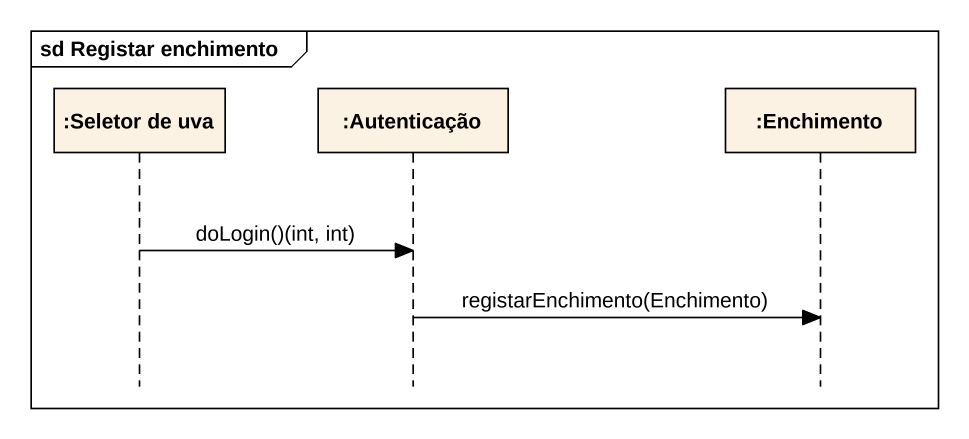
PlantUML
@startuml
mainframe sd Registar enchimento
hide footbox
participant ":Seletor de uva" as Seletor_de_uva
participant ":Autenticação" as Autenticação
participant ":Enchimento" as Enchimento

Seletor_de_uva -> Autenticação : doLogin()(int, int)
Autenticação -> Enchimento : registarEnchimento(Enchimento)
@enduml
